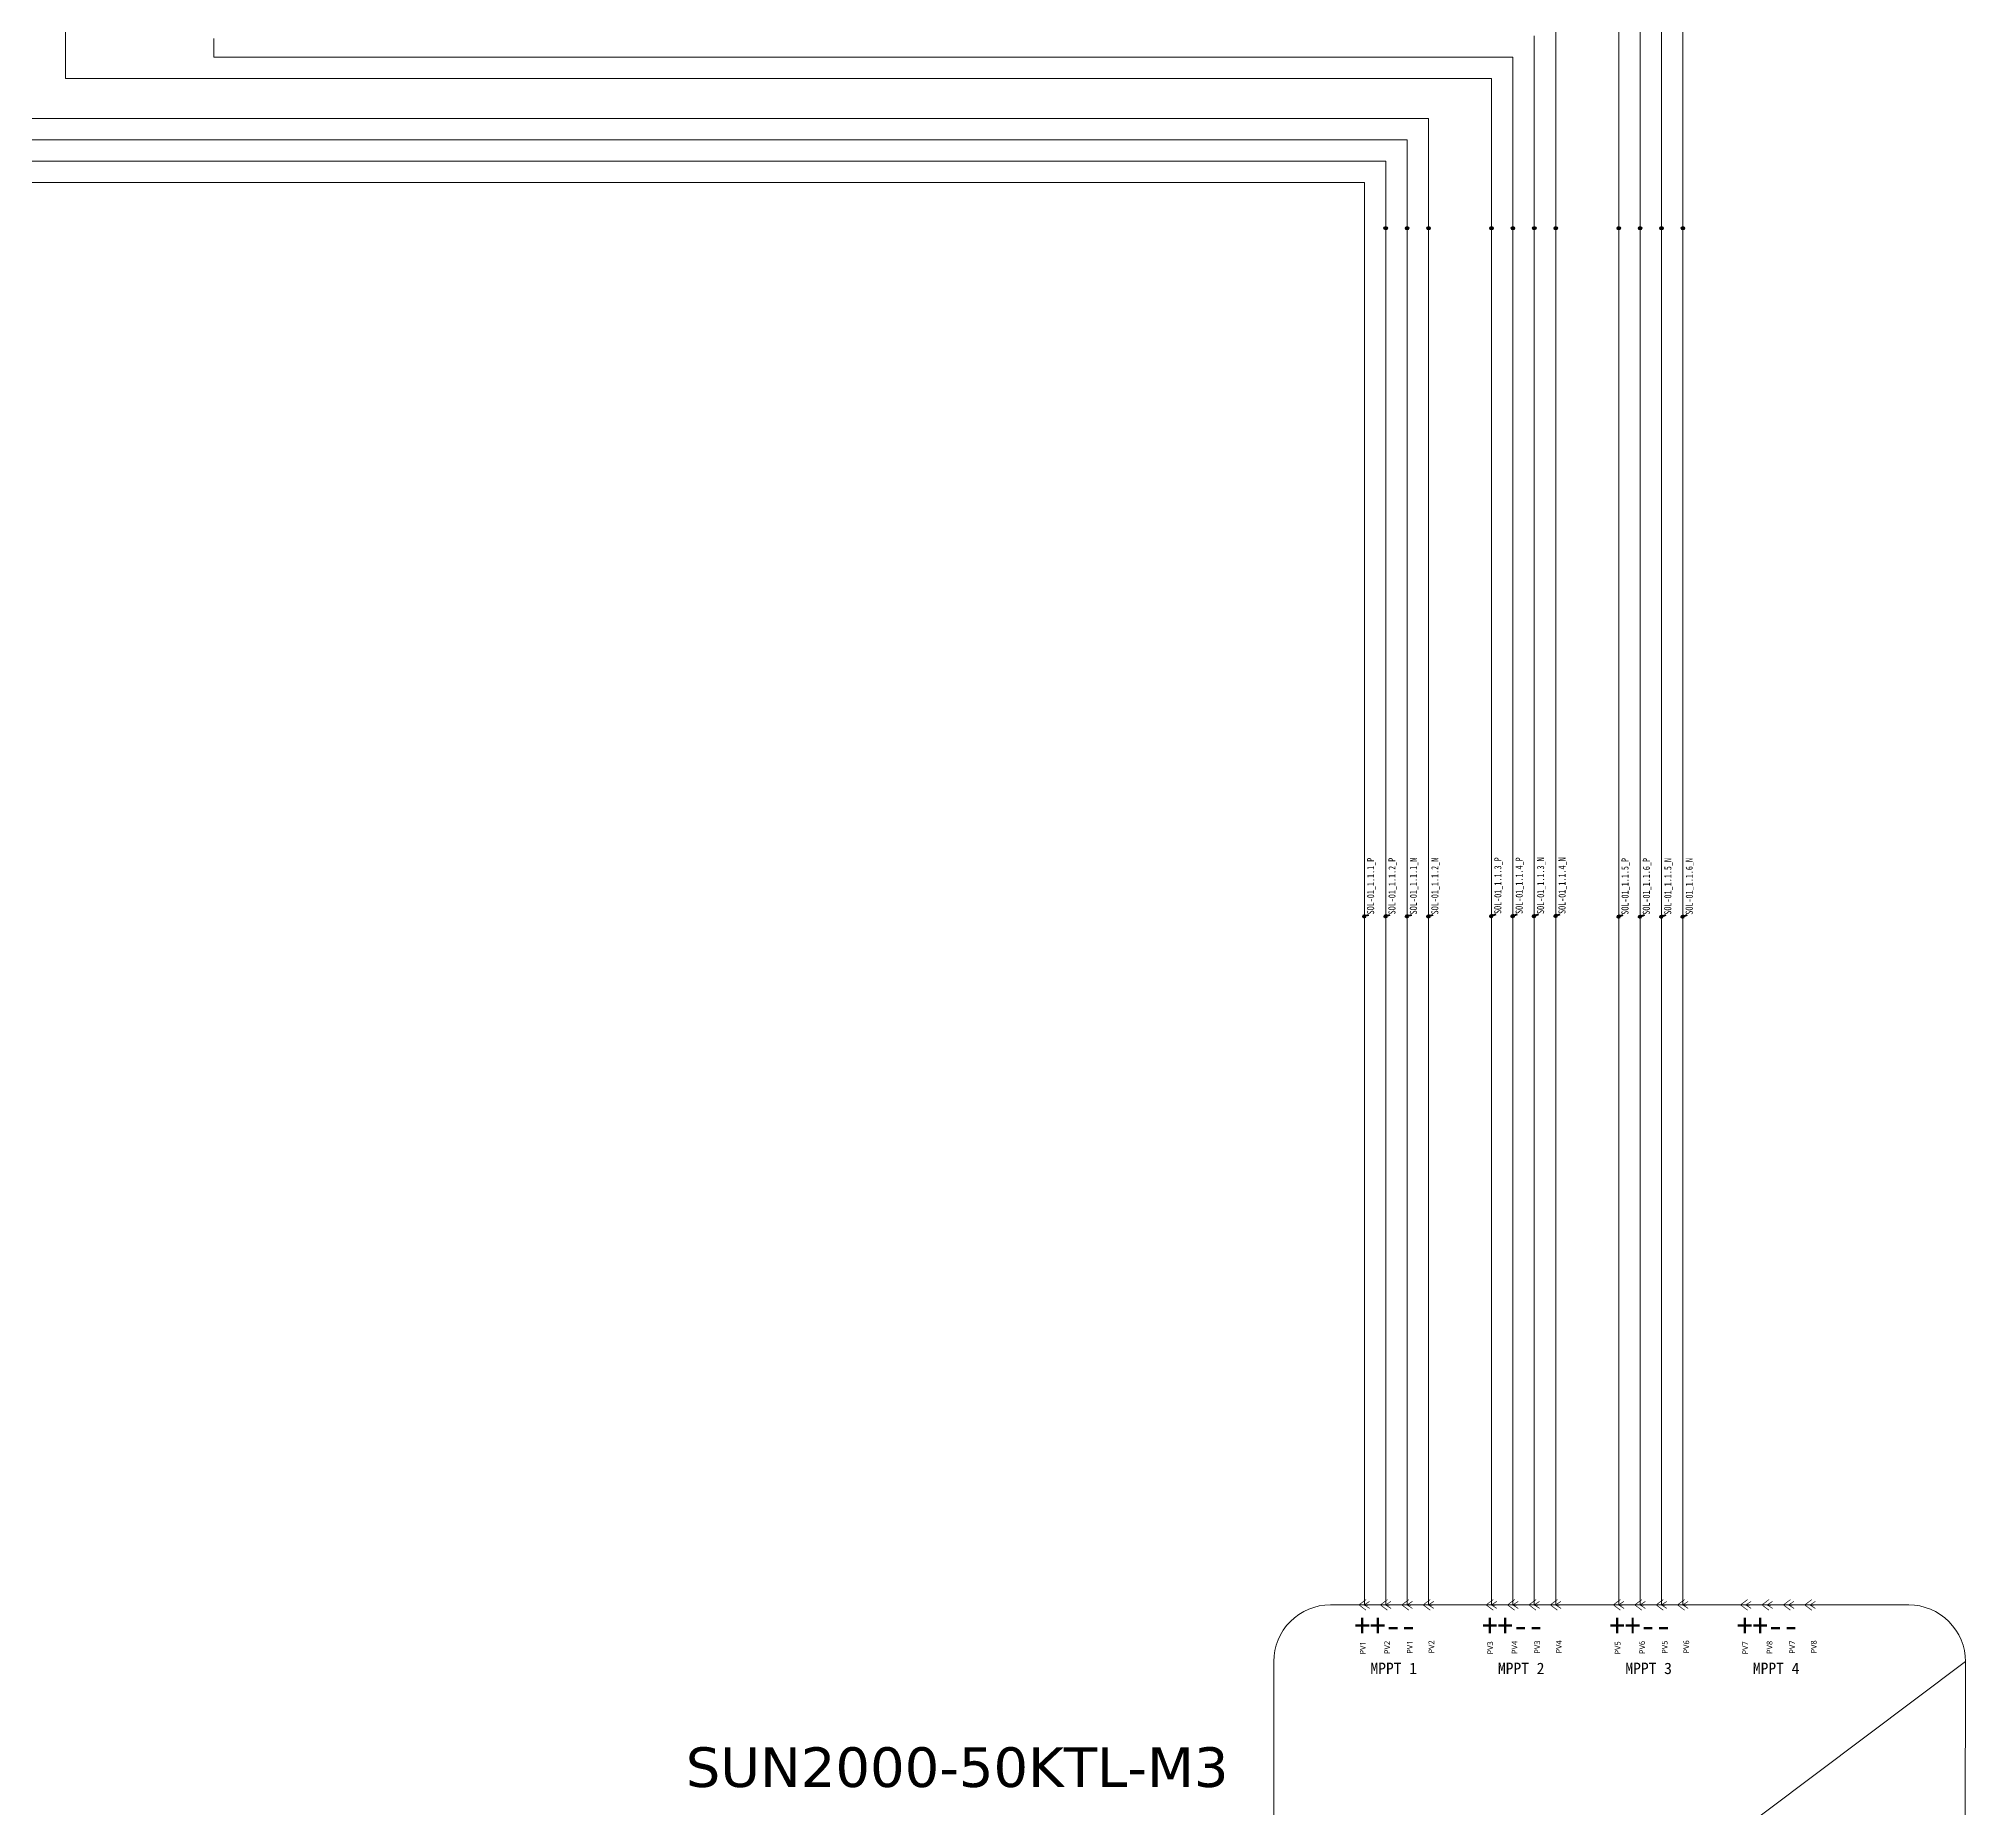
# Model space of a CAD drawing. Header units: millimetres. Extents: x 139 to 1361, y -140 to 1049.
# Drawn here: x 336.9 to 558.1, y 489.7 to 693 of the extents above; entities that cross this region are included whole.
import ezdxf
from ezdxf.enums import TextEntityAlignment as Align

# ---------------------------------------------------------------- set-up
doc = ezdxf.new("R2010")
doc.units = ezdxf.units.MM
doc.header["$LTSCALE"] = 12
for name, color, linetype in [('DESC', 1, 'Continuous'), ('RED_10AWG', 1, 'Continuous'), ('RED_12AWG', 1, 'Continuous'), ('SYMS', 7, 'Continuous'), ('TAGS', 51, 'Continuous'), ('WIREFIXED', 130, 'Continuous')]:
    doc.layers.add(name, color=color, linetype=linetype)
doc.styles.get("Standard").update_dxf_attribs({"font": ''})
doc.styles.add('WD', font='')
doc.styles.get('Standard').set_extended_font_data('SimHei')
doc.styles.get('WD').set_extended_font_data('SimHei')

# ---------------------------------------------------------------- blocks, each defined once
blk = doc.blocks.new('VT0_05')
blk.add_lwpolyline([(0.081, -0.063), (0, 0.078), (-0.081, -0.063)], close=True)
at = {"style": 'WD', "flags": 1}
for tag, p in [('X4TERM01', (-0.045, 0)), ('X2TERM01', (0, 0.078)), ('X1TERM01', (0.045, 0)), ('X8TERM01', (0, -0.063))]:
    blk.add_attdef(tag, p, '', height=0.01, dxfattribs=at)
blk = doc.blocks.new('HGND1')
for p, q in [((0.125, 0), (0, 0)), ((0.125, 0.09375), (0.125, -0.09375)), ((0.125, 0.09375), (0.1875, 0.0625)), ((0.125, 0), (0.1875, -0.03125)), ((0.125, -0.09375), (0.1875, -0.125))]:
    blk.add_line(p, q)
at = {"style": 'WD', "width": 0.8}
for tag, p in [('INST', (0.25, 0.3125)), ('TAG1', (0.25, 0)), ('LOC', (0.25, 0.15625)), ('DESC1', (0.25, -0.15625)), ('DESC2', (0.25, -0.3125))]:
    blk.add_attdef(tag, text='', height=0.125, dxfattribs=at).set_placement(p, align=Align.MIDDLE_LEFT)
at = {"style": 'WD', "flags": 1}
for tag in ['ASSYCODE', 'X4TERM01', 'CAT', 'MFG', 'FAMILY']:
    blk.add_attdef(tag, (0, 0), '', height=0.01, dxfattribs=at)
blk = doc.blocks.new('HC01PJ_1-')
blk.add_line((0.031, 0), (0.094, 0))
for points in [[(0.062, -0.094, 0.0125, 0.0125, 0), (-0.063, 0, 0.0125, 0.0125, 0), (0.062, 0.094, 0, 0, 0)], [(0.125, 0.062, 0.0125, 0.0125, 0), (0.031, 0, 0.0125, 0.0125, 0), (0.125, -0.063, 0, 0, 0)]]:
    blk.add_lwpolyline(points, format="xyseb")
at = {"style": 'WD', "width": 0.85}
for tag, p in [('INST', (-0.012, 0.467)), ('LOC', (-0.012, 0.295)), ('TAG1', (-0.01, 0.125)), ('DESC1', (-0.01, -0.344)), ('DESC2', (-0.01, -0.516)), ('DESC3', (-0.01, -0.687))]:
    blk.add_attdef(tag, text='', height=0.125, dxfattribs=at).set_placement(p, align=Align.CENTER)
at = {"style": 'WD', "flags": 9}
blk.add_attdef('WDTYPE', text='', height=0.01, dxfattribs=at).set_placement((-0.221, 0.075), align=Align.RIGHT)
at = {"style": 'WD'}
for tag, p, flags in [('X4TERMDESC01', (-0.094, 0.031), 1), ('X1TERMDESC02', (0.125, 0.031), 1), ('FAMILY', (0.206, 0.131), 9)]:
    blk.add_attdef(tag, p, '', height=0.01, dxfattribs=dict(at, flags=flags))
at = {"color": 7, "style": 'WD', "flags": 1}
for tag, p in [('X4TERM01', (-0.063, 0)), ('X1TERM02', (0.094, 0))]:
    blk.add_attdef(tag, p, '', height=0.0125, dxfattribs=at)
at = {"style": 'WD'}
for tag, p in [('X2LINK', (0, 0.094)), ('X8LINK', (0, -0.094))]:
    blk.add_attdef(tag, p, '', height=0.01, dxfattribs=at)
at = {"linetype": 'Continuous', "style": 'WD', "flags": 9}
for tag, p in [('ASSYCODE', (0.219, 0.062)), ('MFG', (0.228, 0.089)), ('CAT', (0.23, 0.108))]:
    blk.add_attdef(tag, text='', height=0.01, dxfattribs=at).set_placement(p, align=Align.CENTER)
at = {"linetype": 'Continuous', "style": 'WD', "flags": 8}
blk.add_attdef('TERM01', text='', height=0.125, dxfattribs=at).set_placement((-0.104, -0.031), align=Align.TOP_RIGHT)
blk.add_attdef('TERM02', text='', height=0.125, dxfattribs=at).set_placement((0.146, -0.031), align=Align.TOP_LEFT)
blk = doc.blocks.new('SUN2000-110KTL-M2')
at = {"color": 7, "lineweight": 9}
blk.add_line((-0.42, 4.586), (-12.629, -4.588), dxfattribs=at)
blk.add_lwpolyline([(-5.552, -5.588), (-11.629, -5.588, -0.414214), (-12.629, -4.588), (-12.629, 4.588, -0.414214), (-11.629, 5.588), (-1.42, 5.588, -0.414699), (-0.42, 4.586), (-0.436, -4.589, -0.413728), (-1.436, -5.588), (-11.598, -5.588)], format="xyb", dxfattribs=at)
at = {"layer": 'SYMS', "color": 7, "lineweight": 9}
for p in [(-11.062, 5.588), (-10.684, 5.588), (-10.306, 5.588), (-9.929, 5.588), (-8.817, 5.588), (-8.439, 5.588), (-8.061, 5.588), (-7.684, 5.588), (-6.572, 5.588), (-6.194, 5.588), (-5.816, 5.588), (-5.439, 5.588), (-4.327, 5.588), (-3.949, 5.588), (-3.571, 5.588), (-3.194, 5.588)]:
    blk.add_blockref('HC01PJ_1-', p, dxfattribs=at)
ref = blk.add_blockref('HC01PJ_1-', (-11.692, -5.588), dxfattribs=at)
ref.add_attrib('DESC1', 'L1', dxfattribs={"layer": 'DESC', "height": 0.125, "style": 'WD', "width": 0.85}).set_placement((-11.703, -5.931), align=Align.CENTER)
ref = blk.add_blockref('HC01PJ_1-', (-10.231, -5.588), dxfattribs=at)
ref.add_attrib('DESC1', 'L2', dxfattribs={"layer": 'DESC', "height": 0.125, "style": 'WD', "width": 0.85}).set_placement((-10.241, -5.931), align=Align.CENTER)
ref = blk.add_blockref('HC01PJ_1-', (-8.77, -5.588), dxfattribs=at)
ref.add_attrib('DESC1', 'L3', dxfattribs={"layer": 'DESC', "height": 0.125, "style": 'WD', "width": 0.85}).set_placement((-8.78, -5.931), align=Align.CENTER)
ref = blk.add_blockref('HC01PJ_1-', (-7.309, -5.588), dxfattribs=at)
ref.add_attrib('DESC1', 'N', dxfattribs={"layer": 'DESC', "height": 0.125, "style": 'WD', "width": 0.85}).set_placement((-7.319, -5.931), align=Align.CENTER)
at = {"layer": 'SYMS', "color": 7, "lineweight": 9, "rotation": 180}
for p in [(-5.548, -5.65), (-3.925, -5.65)]:
    blk.add_blockref('VT0_05', p, dxfattribs=at)
at = {"layer": 'SYMS', "color": 7, "lineweight": 9}
ref = blk.add_blockref('HGND1', (-2.029, -5.588), dxfattribs=at)
ref.add_attrib('TAG1', 'PE', dxfattribs={"layer": 'TAGS', "height": 0.125, "style": 'WD', "width": 0.8}).set_placement((-1.779, -5.588), align=Align.MIDDLE_LEFT)
ref.add_attrib('DESC1', 'EARTH', dxfattribs={"layer": 'DESC', "height": 0.125, "style": 'WD', "width": 0.8}).set_placement((-1.779, -5.744), align=Align.MIDDLE_LEFT)
at = {"color": 7, "lineweight": 9, "attachment_point": 1}
for s, width, insert, char_height in [('++--', 0.94602, (-11.202, 5.424), 0.4), ('++--', 0.94602, (-8.952, 5.424), 0.4), ('++--', 0.94602, (-6.702, 5.424), 0.4), ('++--', 0.94602, (-4.452, 5.424), 0.4), ('MPPT 1', 1.35859, (-10.922, 4.568), 0.2012), ('MPPT 2', 1.35859, (-8.672, 4.568), 0.2012), ('MPPT 3', 1.35859, (-6.422, 4.568), 0.2012), ('MPPT 4', 1.35859, (-4.172, 4.568), 0.2012), ('3~', 4.25517, (-3.201, -0.064), 0.3), ('L1', 4.25517, (-11.982, -4.67), 0.3), ('L2', 4.25517, (-10.52, -4.67), 0.3), ('L3', 4.25517, (-9.059, -4.67), 0.3), ('N', 4.25517, (-7.598, -4.67), 0.3), ('IN', 4.25517, (-5.778, -4.67), 0.3), ('OUT', 4.25517, (-4.272, -4.67), 0.3), ('PE', 4.25517, (-2.015, -4.67), 0.3)]:
    blk.add_mtext_dynamic_manual_height_columns(s, width=width, gutter_width=0.325, heights=[0], dxfattribs=dict(at, insert=insert, char_height=char_height))
at = {"color": 7, "lineweight": 9, "char_height": 0.1, "attachment_point": 1, "rotation": 90}
for s, insert in [('{\\fYu Gothic Medium|b0|i0|c0|p34;PV1}', (-11.109, 4.713)), ('{\\fYu Gothic Medium|b0|i0|c0|p34;PV2}', (-10.678, 4.722)), ('{\\fYu Gothic Medium|b0|i0|c0|p34;PV1}', (-10.279, 4.727)), ('{\\fYu Gothic Medium|b0|i0|c0|p34;PV2}', (-9.897, 4.731)), ('{\\fYu Gothic Medium|b0|i0|c0|p34;PV3}', (-8.859, 4.713)), ('{\\fYu Gothic Medium|b0|i0|c0|p34;PV4}', (-8.428, 4.722)), ('{\\fYu Gothic Medium|b0|i0|c0|p34;PV3}', (-8.029, 4.727)), ('{\\fYu Gothic Medium|b0|i0|c0|p34;PV4}', (-7.647, 4.731)), ('{\\fYu Gothic Medium|b0|i0|c0|p34;PV5}', (-6.609, 4.713)), ('{\\fYu Gothic Medium|b0|i0|c0|p34;PV6}', (-6.178, 4.722)), ('{\\fYu Gothic Medium|b0|i0|c0|p34;PV5}', (-5.779, 4.727)), ('{\\fYu Gothic Medium|b0|i0|c0|p34;PV6}', (-5.397, 4.731)), ('{\\fYu Gothic Medium|b0|i0|c0|p34;PV7}', (-4.359, 4.713)), ('{\\fYu Gothic Medium|b0|i0|c0|p34;PV8}', (-3.928, 4.722)), ('{\\fYu Gothic Medium|b0|i0|c0|p34;PV7}', (-3.529, 4.727)), ('{\\fYu Gothic Medium|b0|i0|c0|p34;PV8}', (-3.147, 4.731))]:
    blk.add_mtext_dynamic_manual_height_columns(s, width=0.38017, gutter_width=0.325, heights=[0], dxfattribs=dict(at, insert=insert))
at = {"insert": (-23.007, 3.073), "char_height": 0.7, "attachment_point": 1}
blk.add_mtext_dynamic_manual_height_columns('{\\fVerdana|b0|i0|c0|p34;\\C242;\\c2564301;SUN2000-50KTL-M3}', width=4.52946, gutter_width=12.5, heights=[0], dxfattribs=at)
blk = doc.blocks.new('WDDOT')
for radius in [0.03, 0.0187, 0.00929]:
    blk.add_circle((0, 0), radius)
blk = doc.blocks.new('WD_WNV2')
at = {"linetype": 'Continuous', "style": 'WD', "width": 0.8}
blk.add_attdef('WIRENO', text='', height=0.125, rotation=90, dxfattribs=at).set_placement((0.062, 0), align=Align.TOP_CENTER)
at = {"style": 'WD', "flags": 1}
for tag, p in [('W01USER', (0.141, -0.094)), ('W02USER', (0.141, -0.102)), ('W03USER', (0.141, -0.109)), ('W04USER', (0.141, -0.117)), ('W05USER', (0.141, -0.125)), ('W06USER', (0.141, -0.133)), ('W07USER', (0.141, -0.141)), ('W08USER', (0.141, -0.148)), ('W09USER', (0.141, -0.156)), ('W10USER', (0.141, -0.164))]:
    blk.add_attdef(tag, text='', height=0.005, dxfattribs=at).set_placement(p, align=Align.CENTER)

msp = doc.modelspace()

# ---------------------------------------------------------------- linework, layer by layer
at = {"layer": 'RED_10AWG', "lineweight": 13}
for p, q in [((489.12, 513.12), (489.12, 671.26)), ((491.57, 513.12), (491.57, 671.26)), ((494.03, 513.12), (494.03, 671.26)), ((496.49, 513.12), (496.49, 671.26)), ((503.72, 513.12), (503.72, 671.35)), ((506.17, 513.12), (506.17, 671.35)), ((508.63, 513.12), (508.63, 671.35)), ((511.09, 513.12), (511.09, 671.35)), ((518.32, 513.12), (518.32, 671.2)), ((520.77, 513.12), (520.77, 671.2)), ((523.23, 513.12), (523.23, 671.2)), ((525.69, 513.12), (525.69, 671.2))]:
    msp.add_line(p, q, dxfattribs=at)
at = {"layer": 'RED_12AWG', "lineweight": 13}
for p, q in [((340.04, 688.43), (340.14, 756.87)), ((525.69, 671.2), (525.69, 707.75)), ((523.23, 671.2), (523.23, 705.29)), ((520.77, 671.2), (520.77, 702.84)), ((518.32, 671.2), (518.32, 700.38)), ((511.09, 671.35), (511.09, 695.8)), ((357.07, 690.88), (357.07, 693.01)), ((508.63, 671.35), (508.63, 693.34)), ((363.39, 690.88), (357.07, 690.88)), ((506.17, 690.88), (363.39, 690.88)), ((506.17, 671.35), (506.17, 690.88)), ((363.39, 688.43), (340.04, 688.43)), ((503.72, 688.43), (363.39, 688.43)), ((503.72, 671.35), (503.72, 688.43)), ((496.49, 683.83), (274.61, 683.83)), ((496.49, 671.26), (496.49, 683.83)), ((494.03, 681.38), (274.61, 681.38)), ((494.03, 671.26), (494.03, 681.38)), ((491.57, 678.92), (274.61, 678.92)), ((491.57, 671.26), (491.57, 678.92)), ((489.12, 676.46), (274.61, 676.46)), ((489.12, 671.26), (489.12, 676.46))]:
    msp.add_line(p, q, dxfattribs=at)
at = {"layer": 'WIREFIXED', "lineweight": 90}
for points in [[(489.61, 592.35), (489.31, 592.26), (489.18, 592.32), (488.99, 592.26), (488.93, 592.13), (489.06, 592.06), (489.25, 592.13), (489.28, 592.19)], [(492.06, 592.35), (491.77, 592.26), (491.64, 592.32), (491.45, 592.26), (491.38, 592.13), (491.51, 592.06), (491.7, 592.13), (491.74, 592.19)], [(494.52, 592.35), (494.22, 592.26), (494.1, 592.32), (493.9, 592.26), (493.84, 592.13), (493.97, 592.06), (494.16, 592.13), (494.19, 592.19)], [(496.97, 592.35), (496.68, 592.26), (496.55, 592.32), (496.36, 592.26), (496.3, 592.13), (496.42, 592.06), (496.62, 592.13), (496.65, 592.19)], [(504.21, 592.4), (503.91, 592.3), (503.78, 592.37), (503.59, 592.3), (503.53, 592.17), (503.66, 592.11), (503.85, 592.17), (503.88, 592.24)], [(506.66, 592.4), (506.37, 592.3), (506.24, 592.37), (506.05, 592.3), (505.98, 592.17), (506.11, 592.11), (506.3, 592.17), (506.33, 592.24)], [(509.12, 592.4), (508.82, 592.3), (508.7, 592.37), (508.5, 592.3), (508.44, 592.17), (508.57, 592.11), (508.76, 592.17), (508.79, 592.24)], [(511.57, 592.4), (511.28, 592.3), (511.15, 592.37), (510.96, 592.3), (510.9, 592.17), (511.02, 592.11), (511.22, 592.17), (511.25, 592.24)], [(518.8, 592.32), (518.51, 592.22), (518.38, 592.29), (518.19, 592.22), (518.13, 592.1), (518.25, 592.03), (518.45, 592.1), (518.48, 592.16)], [(521.26, 592.32), (520.97, 592.22), (520.84, 592.29), (520.65, 592.22), (520.58, 592.1), (520.71, 592.03), (520.9, 592.1), (520.93, 592.16)], [(523.72, 592.32), (523.42, 592.22), (523.29, 592.29), (523.1, 592.22), (523.04, 592.1), (523.17, 592.03), (523.36, 592.1), (523.39, 592.16)], [(526.17, 592.32), (525.88, 592.22), (525.75, 592.29), (525.56, 592.22), (525.5, 592.1), (525.62, 592.03), (525.81, 592.1), (525.85, 592.16)]]:
    msp.add_lwpolyline(points, dxfattribs=at)

# ---------------------------------------------------------------- block references
at = {"lineweight": 5, "xscale": 6.503093813421009, "yscale": 6.503093813421009, "zscale": 6.503093813421009}
msp.add_blockref('SUN2000-110KTL-M2', (560.85, 476.79), dxfattribs=at)
at = {"layer": 'SYMS', "lineweight": 5, "xscale": 6.503093813421009, "yscale": 6.503093813421009, "zscale": 6.503093813421009}
for p in [(491.57, 671.23), (494.03, 671.23), (496.49, 671.23), (503.72, 671.23), (506.17, 671.23), (508.63, 671.23), (511.09, 671.23), (518.32, 671.23), (520.77, 671.23), (523.23, 671.23), (525.69, 671.23)]:
    msp.add_blockref('WDDOT', p, dxfattribs=at)
at = {"layer": 'WIREFIXED', "color": 7, "lineweight": 5}
ref = msp.add_blockref('WD_WNV2', (489.12, 592.19), dxfattribs=dict(at, xscale=6.503093813421009, yscale=6.503093813421009, zscale=6.503093813421009))
ref.add_attrib('WIRENOF', 'SOL-01_1.1.1_P', dxfattribs={"linetype": 'Continuous', "height": 0.8129, "rotation": 90, "style": 'WD', "width": 0.8}).set_placement((489.84, 592.43), align=Align.MIDDLE_LEFT)
ref = msp.add_blockref('WD_WNV2', (491.57, 592.19), dxfattribs=dict(at, xscale=6.503093813421009, yscale=6.503093813421009, zscale=6.503093813421009))
ref.add_attrib('WIRENOF', 'SOL-01_1.1.2_P', dxfattribs={"linetype": 'Continuous', "height": 0.8129, "rotation": 90, "style": 'WD', "width": 0.8}).set_placement((492.29, 592.43), align=Align.MIDDLE_LEFT)
ref = msp.add_blockref('WD_WNV2', (494.03, 592.19), dxfattribs=dict(at, xscale=6.503093813421009, yscale=6.503093813421009, zscale=6.503093813421009))
ref.add_attrib('WIRENOF', 'SOL-01_1.1.1_N', dxfattribs={"linetype": 'Continuous', "height": 0.8129, "rotation": 90, "style": 'WD', "width": 0.8}).set_placement((494.75, 592.43), align=Align.MIDDLE_LEFT)
ref = msp.add_blockref('WD_WNV2', (496.49, 592.19), dxfattribs=dict(at, xscale=6.503093813421009, yscale=6.503093813421009, zscale=6.503093813421009))
ref.add_attrib('WIRENOF', 'SOL-01_1.1.2_N', dxfattribs={"linetype": 'Continuous', "height": 0.8129, "rotation": 90, "style": 'WD', "width": 0.8}).set_placement((497.21, 592.43), align=Align.MIDDLE_LEFT)
ref = msp.add_blockref('WD_WNV2', (503.72, 592.24), dxfattribs=dict(at, xscale=6.503093813421009, yscale=6.503093813421009, zscale=6.503093813421009))
ref.add_attrib('WIRENOF', 'SOL-01_1.1.3_P', dxfattribs={"linetype": 'Continuous', "height": 0.8129, "rotation": 90, "style": 'WD', "width": 0.8}).set_placement((504.44, 592.48), align=Align.MIDDLE_LEFT)
ref = msp.add_blockref('WD_WNV2', (506.17, 592.24), dxfattribs=dict(at, xscale=6.503093813421009, yscale=6.503093813421009, zscale=6.503093813421009))
ref.add_attrib('WIRENOF', 'SOL-01_1.1.4_P', dxfattribs={"linetype": 'Continuous', "height": 0.8129, "rotation": 90, "style": 'WD', "width": 0.8}).set_placement((506.89, 592.48), align=Align.MIDDLE_LEFT)
ref = msp.add_blockref('WD_WNV2', (508.63, 592.24), dxfattribs=dict(at, xscale=6.503093813421009, yscale=6.503093813421009, zscale=6.503093813421009))
ref.add_attrib('WIRENOF', 'SOL-01_1.1.3_N', dxfattribs={"linetype": 'Continuous', "height": 0.8129, "rotation": 90, "style": 'WD', "width": 0.8}).set_placement((509.35, 592.48), align=Align.MIDDLE_LEFT)
ref = msp.add_blockref('WD_WNV2', (511.09, 592.24), dxfattribs=dict(at, xscale=6.503093813421009, yscale=6.503093813421009, zscale=6.503093813421009))
ref.add_attrib('WIRENOF', 'SOL-01_1.1.4_N', dxfattribs={"linetype": 'Continuous', "height": 0.8129, "rotation": 90, "style": 'WD', "width": 0.8}).set_placement((511.81, 592.48), align=Align.MIDDLE_LEFT)
ref = msp.add_blockref('WD_WNV2', (518.32, 592.16), dxfattribs=dict(at, xscale=6.503093813421009, yscale=6.503093813421009, zscale=6.503093813421009))
ref.add_attrib('WIRENOF', 'SOL-01_1.1.5_P', dxfattribs={"linetype": 'Continuous', "height": 0.8129, "rotation": 90, "style": 'WD', "width": 0.8}).set_placement((519.04, 592.4), align=Align.MIDDLE_LEFT)
ref = msp.add_blockref('WD_WNV2', (520.77, 592.16), dxfattribs=dict(at, xscale=6.503093813421009, yscale=6.503093813421009, zscale=6.503093813421009))
ref.add_attrib('WIRENOF', 'SOL-01_1.1.6_P', dxfattribs={"linetype": 'Continuous', "height": 0.8129, "rotation": 90, "style": 'WD', "width": 0.8}).set_placement((521.49, 592.4), align=Align.MIDDLE_LEFT)
ref = msp.add_blockref('WD_WNV2', (523.23, 592.16), dxfattribs=dict(at, xscale=6.503093813421009, yscale=6.503093813421009, zscale=6.503093813421009))
ref.add_attrib('WIRENOF', 'SOL-01_1.1.5_N', dxfattribs={"linetype": 'Continuous', "height": 0.8129, "rotation": 90, "style": 'WD', "width": 0.8}).set_placement((523.95, 592.4), align=Align.MIDDLE_LEFT)
ref = msp.add_blockref('WD_WNV2', (525.69, 592.16), dxfattribs=dict(at, xscale=6.503093813421009, yscale=6.503093813421009, zscale=6.503093813421009))
ref.add_attrib('WIRENOF', 'SOL-01_1.1.6_N', dxfattribs={"linetype": 'Continuous', "height": 0.8129, "rotation": 90, "style": 'WD', "width": 0.8}).set_placement((526.41, 592.4), align=Align.MIDDLE_LEFT)

doc.saveas('drawing.dxf')
